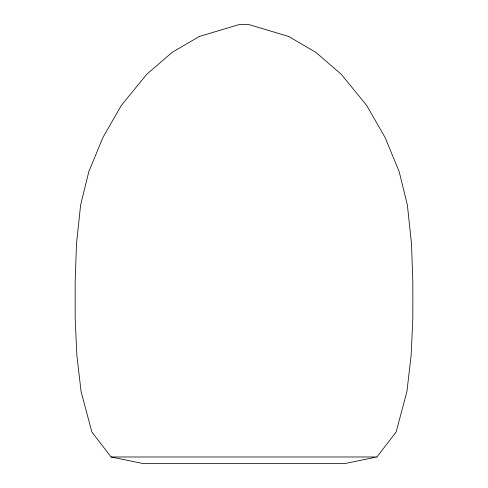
<?xml version="1.0" encoding="UTF-8"?>
<svg xmlns="http://www.w3.org/2000/svg" width="488" height="488" viewBox="0 0 488 488"><rect width="100%" height="100%" fill="white"/><g stroke="black" fill="none" stroke-linecap="round" stroke-linejoin="round"><path stroke-width="0.73" d="M376.925 456.981L396.116 432.02L406.888 391.705L411.134 355.459L412.842 318.06L412.836 281.857L411.512 243.835L407.37 204.936L399.135 171.483L385.001 137.36L366.64 105.384L341.21 74.249L315.901 52.393L288.646 36.454L248.264 24.4L239.736 24.4L199.354 36.454L172.099 52.393L146.79 74.249L121.359 105.384L102.998 137.36L88.865 171.483L80.63 204.936L76.488 243.835L75.164 281.857L75.158 318.06L76.866 355.459L81.112 391.705L91.884 432.02L111.081 456.981L143.332 463.6L344.668 463.6L376.925 456.981L111.081 456.981"/></g></svg>
